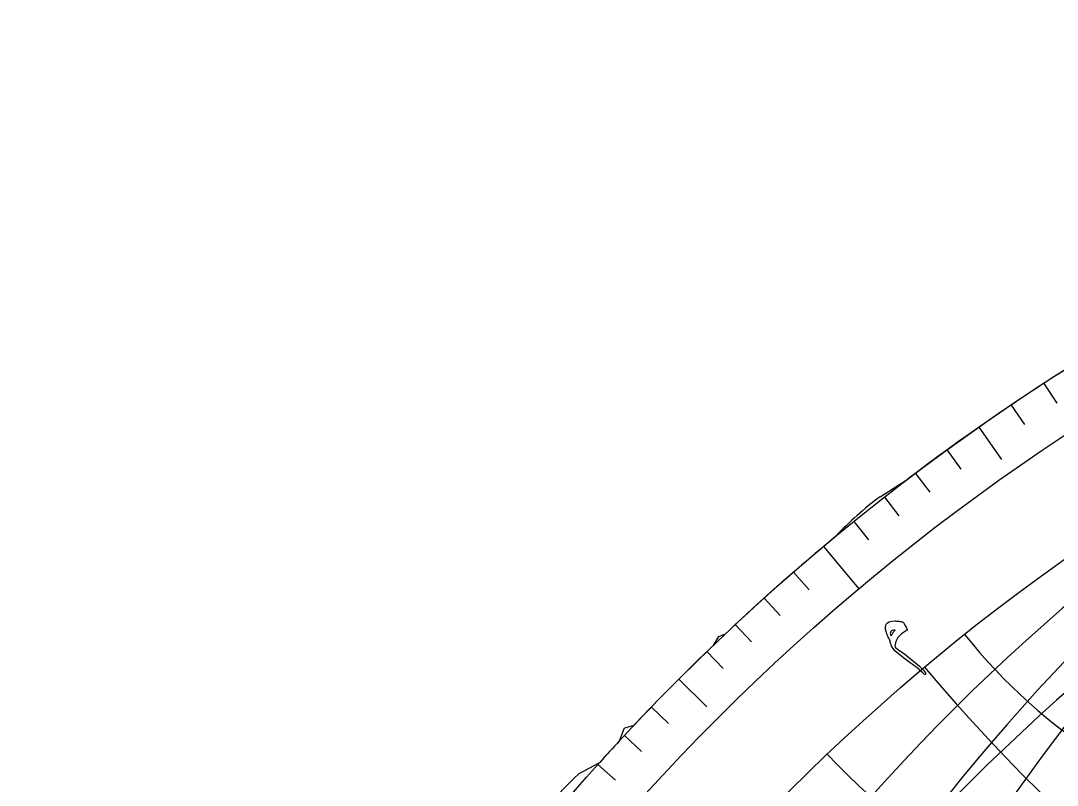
# Model space of a CAD drawing. Header units: millimetres. Extents: x -93 to 93, y -93 to 102.
# Drawn here: x -92.5 to -49.83, y 61.04 to 92.5 of the extents above; entities that cross this region are included whole.
import ezdxf

# ---------------------------------------------------------------- set-up
doc = ezdxf.new("R2010")
doc.units = ezdxf.units.MM
for name, color, linetype in [('CUT_OUTER', 1, 'Continuous'), ('ENGRAVE', 7, 'Continuous'), ('ENGRAVE_FINE', 8, 'Continuous'), ('TEXT', 5, 'Continuous')]:
    doc.layers.add(name, color=color, linetype=linetype)

msp = doc.modelspace()

# ---------------------------------------------------------------- linework, layer by layer
at = {"layer": 'CUT_OUTER'}
for points in [[(-57.128, 72.9111), (-56.0449, 73.588), (-56.0098, 73.6149)], [(-63.966, 66.8171), (-63.7685, 67.1556), (-63.7666, 67.1586), (-63.7634, 67.16), (-63.4906, 67.2691), (-63.3702, 67.383)], [(-67.8481, 62.8715), (-67.6393, 63.3941), (-67.6377, 63.3975), (-67.6342, 63.3987), (-67.253, 63.5075)], [(-69.5173, 61.5179), (-69.5139, 61.52), (-68.6677, 61.9752)]]:
    msp.add_lwpolyline(points, dxfattribs=at)
for centre, radius, start, end in [((-0.0257, 0.0372), 92.4549, 116.82301, 127.266913), ((-48.5556, 61.4933), 14.2778, 126.89905, 136.71854), ((-0.2632, 0.2886), 92.1095, 129.578812, 133.245914), ((-0.9054, 0.898), 91.2248, 133.730394, 136.660394), ((-17.6747, 16.1725), 68.5432, 137.054005, 138.069296), ((-57.3145, 48.581), 17.784, 133.32767, 149.35126)]:
    msp.add_arc(centre, radius, start, end, dxfattribs=at)
at = {"layer": 'ENGRAVE'}
for points in [[(-53.0558, 75.7716), (-52.1273, 74.4456)], [(-59.4579, 70.8591), (-58.0011, 69.1231)], [(-65.4074, 65.4074), (-64.2627, 64.2627)]]:
    msp.add_lwpolyline(points, dxfattribs=at)
for radius in [92.5, 90.2338, 86.025, 86.025]:
    msp.add_circle((0, 0), radius, dxfattribs=at)
for centre, radius, start, end in [((15.1685, 0), 87.3521, 100, 260), ((31.3105, 0), 91.5459, 110, 250), ((0, 112.2977), 72.1835, 220, 320)]:
    msp.add_arc(centre, radius, start, end, dxfattribs=at)
at = {"layer": 'ENGRAVE_FINE'}
for points in [[(-50.3791, 77.577), (-49.8501, 76.7625)], [(-51.7253, 76.686), (-51.1822, 75.8808)], [(-54.3701, 74.8341), (-53.7992, 74.0483)], [(-55.6679, 73.8738), (-55.0834, 73.0981)], [(-56.9487, 72.891), (-56.3507, 72.1256)], [(-58.2121, 71.886), (-57.6009, 71.1312)], [(-60.6855, 69.8106), (-60.0483, 69.0776)], [(-61.8946, 68.7409), (-61.2447, 68.0191)], [(-63.0848, 67.6502), (-62.4225, 66.9399)], [(-64.2559, 66.5389), (-63.5812, 65.8403)], [(-66.5389, 64.2559), (-65.8403, 63.5812)], [(-67.6502, 63.0848), (-66.9399, 62.4225)], [(-68.7409, 61.8946), (-68.0191, 61.2447)]]:
    msp.add_lwpolyline(points, dxfattribs=at)
for centre, radius, start, end in [((7.5262, 0), 86.3536, 95, 265), ((23.0503, 0), 89.0596, 105, 255), ((-37.9751, 86.9904), 40.1141, 228.58333, 358.58333), ((-36.6259, 83.8999), 31.3105, 223.58333, 3.58333), ((40.1141, 0), 94.9181, 115, 245), ((-39.7414, 91.0367), 49.6666, 233.58333, 353.58333), ((-35.6312, 81.6213), 23.0503, 218.58333, 8.58333), ((-42.0155, 96.246), 60.2354, 238.583333, 348.583333), ((-44.9283, 102.9185), 72.1835, 243.583333, 343.583333), ((-48.6731, 111.4968), 86.025, 248.583333, 338.583333), ((6.8976, 3.0111), 86.3536, 118.583333, 288.583334), ((13.9016, 6.0687), 87.3521, 123.583333, 283.583333), ((21.1251, 9.222), 89.0596, 128.583333, 278.583333), ((28.6955, 12.5268), 91.5459, 133.583333, 273.583333), ((36.7638, 16.049), 94.9181, 138.583333, 268.583333), ((45.5184, 19.8707), 99.3331, 143.583333, 263.583333), ((-53.5435, 122.6535), 102.5206, 253.583333, 333.583333), ((-60.0044, 137.4536), 122.8564, 258.583333, 328.583333), ((-68.8342, 157.6802), 148.9997, 263.583333, 323.583333), ((-81.4378, 186.5516), 184.4812, 268.583333, 318.583333)]:
    msp.add_arc(centre, radius, start, end, dxfattribs=at)
at = {"layer": 'TEXT'}
for points in [[(-56.7152, 66.9972), (-56.7411, 67.0409), (-56.7657, 67.0853), (-56.7892, 67.1305), (-56.8115, 67.1764), (-56.832, 67.223), (-56.8503, 67.2702), (-56.8663, 67.3181), (-56.8799, 67.3667), (-56.8982, 67.4602), (-56.9033, 67.5407), (-56.8953, 67.6081), (-56.8742, 67.6624), (-56.8232, 67.7229), (-56.7472, 67.7658), (-56.6464, 67.7912), (-56.5207, 67.7989), (-56.484, 67.7985), (-56.4474, 67.7968), (-56.4109, 67.7941), (-56.3745, 67.7903), (-56.338, 67.7854), (-56.3014, 67.7797), (-56.2646, 67.7731), (-56.2276, 67.7657), (-56.2073, 67.7603), (-56.1904, 67.7527), (-56.1767, 67.743), (-56.1663, 67.731), (-56.1336, 67.6751), (-56.1047, 67.6249), (-56.0795, 67.5805), (-56.0581, 67.5419), (-56.0407, 67.5096), (-56.0276, 67.4843), (-56.0186, 67.4659), (-56.0139, 67.4544), (-56.0117, 67.4374), (-56.0151, 67.4228), (-56.0241, 67.4108), (-56.0387, 67.4012), (-56.2463, 67.2725), (-56.3945, 67.1222), (-56.4834, 66.9506), (-56.5128, 66.7581), (-56.5106, 66.7395), (-56.505, 66.7236), (-56.4963, 66.7105), (-56.4842, 66.7002), (-56.306, 66.5745), (-56.1242, 66.4405), (-55.9388, 66.2982), (-55.7498, 66.1476), (-55.5035, 65.9382), (-55.3391, 65.7767), (-55.2561, 65.6633), (-55.2546, 65.598), (-55.2698, 65.5903), (-55.2895, 65.5932), (-55.3136, 65.6066), (-55.3421, 65.6307), (-55.3973, 65.6846), (-55.4566, 65.7391), (-55.5199, 65.7943), (-55.5874, 65.8501), (-55.6585, 65.9067), (-55.7329, 65.9641), (-55.8105, 66.0223), (-55.8914, 66.0813), (-56.1629, 66.2792), (-56.3705, 66.4423), (-56.514, 66.5709), (-56.5933, 66.6652), (-56.6236, 66.7146), (-56.6494, 66.7619), (-56.6706, 66.8073), (-56.6872, 66.8505), (-56.6997, 66.8914), (-56.7086, 66.9295), (-56.7137, 66.9647), (-56.7152, 66.9972)], [(-56.6658, 67.1907), (-56.6514, 67.2186), (-56.6352, 67.2468), (-56.6171, 67.2751), (-56.5972, 67.3038), (-56.5756, 67.3325), (-56.5525, 67.3613), (-56.5278, 67.3901), (-56.5016, 67.4188), (-56.5697, 67.4156), (-56.6228, 67.4061), (-56.6609, 67.3902), (-56.684, 67.368), (-56.7011, 67.3292), (-56.7038, 67.2868), (-56.692, 67.2406), (-56.6658, 67.1907)]]:
    msp.add_lwpolyline(points, close=True, dxfattribs=at)

doc.saveas('drawing.dxf')
